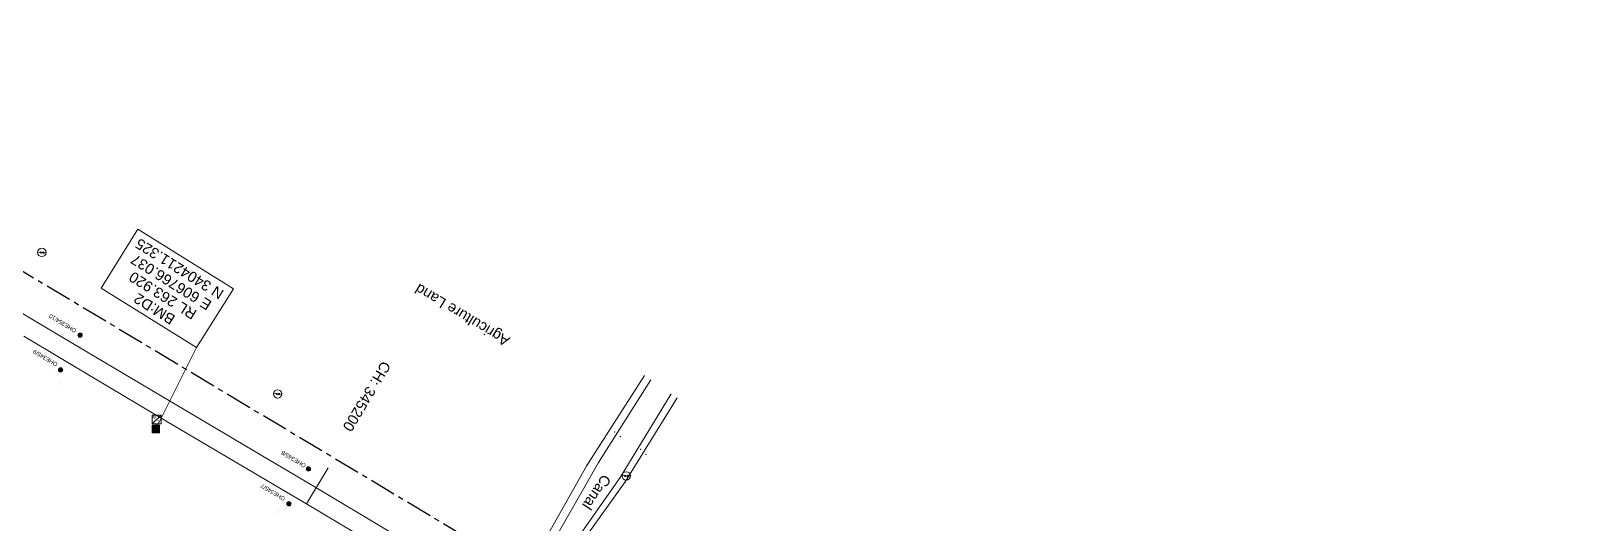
# Model space of a CAD drawing. Header units: metres. Extents: x 593168 to 611286, y 3401475 to 3412398.
# Drawn here: x 606736.3 to 607103.8, y 3404188.9 to 3404306.1 of the extents above; entities that cross this region are included whole.
import ezdxf
from ezdxf.enums import TextEntityAlignment as Align

# ---------------------------------------------------------------- set-up
doc = ezdxf.new("R2010")
doc.units = ezdxf.units.M
doc.header["$MEASUREMENT"] = 0
doc.linetypes.add('CENTER', pattern=[2, 1.25, -0.25, 0.25, -0.25])
for name, color, linetype, lineweight in [('Bench_Mark', 7, 'Continuous', 0), ('CANAL BOTTOM', 5, 'Continuous', 0), ('CANAL TOP', 5, 'Continuous', 0), ('Electric Pole', 251, 'Continuous', 0), ('Existing IR Chainage', 7, 'Continuous', 0), ('Existing IR Track', 143, 'Continuous', 0), ('OHE MAST', 8, 'Continuous', 0), ('OHE MAST TEXT', 8, 'Continuous', 0), ('Side Details', 251, 'Continuous', 0), ('TOPOSTYLEREMARK', 251, 'Continuous', 0), ('WL', 7, 'Continuous', 0)]:
    doc.layers.add(name, color=color, linetype=linetype, lineweight=lineweight)
doc.layers.add('Existing Railway Boundary', color=7, linetype='CENTER')
doc.styles.add('CUT-FILL', font='cut-fill.shx', dxfattribs={"height": 2})
doc.styles.get("Standard").update_dxf_attribs({"font": 'arial_0.ttf'})
doc.styles.add('Style-Arial', font='arial_0.ttf')

# ---------------------------------------------------------------- blocks, each defined once
blk = doc.blocks.new('EP')
blk.add_hatch(color=8).paths.add_polyline_path([(-0.21, -0.05), (-0.21, 0.16), (-0.93, -0.01), (-0.31, 0.07), (-0.31, -0.19), (0.31, 0), (0.31, -0.24), (0.94, -0.01), (0.41, -0.1), (0.43, 0.15)])
at = {"color": 8}
for p, q in [((-0.93, -0.01), (-0.21, 0.16)), ((-0.31, 0.07), (-0.93, -0.01)), ((-0.31, -0.19), (-0.31, 0.07)), ((0.31, 0), (-0.31, -0.19)), ((-0.21, 0.16), (-0.21, -0.05)), ((-0.21, -0.05), (0.43, 0.15)), ((0.31, -0.24), (0.31, 0)), ((0.43, 0.15), (0.41, -0.1)), ((0.94, -0.01), (0.31, -0.24)), ((0.41, -0.1), (0.94, -0.01))]:
    blk.add_line(p, q, dxfattribs=at)
blk.add_circle((0, 0), 1, dxfattribs=at)
blk = doc.blocks.new('WL')
at = {"layer": 'WL'}
for p, q in [((1.07, 3.42), (-1.06, 3.42)), ((-1.06, 3.42), (-1.06, 1.29)), ((-1.06, 1.29), (1.07, 1.29)), ((0, 1.29), (0, 0)), ((1.07, 1.29), (1.07, 3.42))]:
    blk.add_line(p, q, dxfattribs=at)
blk.add_lwpolyline([(-1.06, 1.29), (1.07, 3.42)], dxfattribs=at)
at = {"layer": 'WL', "style": 'CUT-FILL'}
for s, p in [('W', (-0.08, 3.25)), ('L', (0.61, 2.26))]:
    blk.add_text(s, height=0.739, rotation=180, dxfattribs=at).set_placement(p)
blk = doc.blocks.new('BM')
blk.add_hatch(color=256).paths.add_polyline_path([(-0.88, 0.88), (-0.88, -0.88), (0.88, -0.88), (0.88, 0.88)])
for p, q in [((0.88, 0.88), (-0.88, 0.88)), ((-0.88, 0.88), (-0.88, -0.88)), ((0.88, -0.88), (0.88, 0.88)), ((-0.88, -0.88), (0.88, -0.88))]:
    blk.add_line(p, q)
blk = doc.blocks.new('OHE MAST')
h = blk.add_hatch(color=256)
h.dxf.hatch_style = 1
edge = h.paths.add_edge_path()
edge.add_arc((0, 0), 0.514, 0, 360)
at = {"const_width": 0.01}
for points in [[(1.5, 3.5), (1.5, 2), (-1.5, 2), (-1.5, 3.5)], [(0, 2), (0, 0)]]:
    blk.add_lwpolyline(points, dxfattribs=at)
blk.add_circle((0, 0), 0.514)

msp = doc.modelspace()

# ---------------------------------------------------------------- linework, layer by layer
at = {"layer": 'CANAL BOTTOM'}
for points in [[(606853.0886, 3404171.1836, 262.7101), (606871.3907, 3404203.3464, 262.4432), (606883.8477, 3404223.0271, 262.4676)], [(606855.6864, 3404170.035, 262.6491), (606876.5534, 3404199.7779, 262.5462), (606888.7017, 3404219.6741, 262.4959)]]:
    msp.add_polyline3d(points, dxfattribs=at)
for p in [(606876.5959, 3404209.5365, 262.5108), (606881.3909, 3404206.5195, 262.4938), (606871.391, 3404203.346, 262.443), (606876.553, 3404199.778, 262.546)]:
    msp.add_point(p, dxfattribs=at)
at = {"layer": 'CANAL TOP'}
for points in [[(606851.847, 3404172.9638, 263.8038), (606868.5769, 3404202.6731, 263.283), (606882.3429, 3404224.0667, 263.3042)], [(606890.0961, 3404218.7108, 263.3865), (606877.7437, 3404198.7348, 263.4279), (606856.9989, 3404169.8216, 263.8868)]]:
    msp.add_polyline3d(points, dxfattribs=at)
for p in [(606875.2499, 3404210.6295, 263.3448), (606868.577, 3404202.673, 263.283), (606882.7079, 3404205.2785, 263.3908), (606877.744, 3404198.735, 263.428)]:
    msp.add_point(p, dxfattribs=at)
at = {"layer": 'Existing IR Chainage', "color": 7, "linetype": 'Continuous', "lineweight": 13, "flags": 128}
msp.add_lwpolyline([(606807.0409, 3404202.0908), (606801.9067, 3404193.5095)], dxfattribs=at)
at = {"layer": 'Existing IR Track', "flags": 128}
for points in [[(607118.6892, 3404009.3827), (607101.8229, 3404019.4901), (607085.0603, 3404029.5353), (607070.19, 3404038.4603), (607055.3849, 3404047.3463), (607038.4479, 3404057.235), (607022.6227, 3404066.7002), (606990.3534, 3404086.0148), (606973.8707, 3404095.8774), (606956.3731, 3404106.3499), (606938.8611, 3404116.831), (606921.9173, 3404126.9614), (606904.9677, 3404137.0952), (606888.5907, 3404146.8965), (606872.2342, 3404156.6856), (606855.5826, 3404166.6495), (606838.9525, 3404176.6006), (606821.3431, 3404187.1261), (606803.7179, 3404197.6609), (606787.2278, 3404207.3984), (606753.9053, 3404227.1412), (606752.13, 3404228.1964), (606737.111, 3404237.1766), (606720.2724, 3404247.2487)], [(607116.489, 3404005.5292), (607099.5371, 3404015.6676), (607082.8452, 3404025.6502), (607067.8825, 3404034.6019), (607053.0219, 3404043.4921), (607035.9053, 3404053.5085), (607020.3138, 3404062.8394), (607004.4934, 3404072.3073), (606988.0495, 3404082.1581), (606971.619, 3404091.9911), (606954.0687, 3404102.4935), (606936.5233, 3404112.993), (606919.6089, 3404123.0997), (606902.6378, 3404133.2402), (606886.2811, 3404143.0319), (606869.9437, 3404152.812), (606853.2714, 3404162.7824), (606836.3412, 3404172.907), (606819.0343, 3404183.2619), (606801.3124, 3404193.865), (606784.9115, 3404203.5261), (606768.6531, 3404213.1032), (606751.6097, 3404223.2928), (606734.6216, 3404233.4494)]]:
    msp.add_lwpolyline(points, dxfattribs=at)
at = {"layer": 'Existing Railway Boundary', "ltscale": 5}
msp.add_lwpolyline([(607300.9292, 3403917.3459), (607255.7513, 3403939.5871), (607149.7997, 3404000.993), (607063.3879, 3404051.7853), (607026.1732, 3404073.9067), (606934.104, 3404128.8287), (606867.4164, 3404173.4685), (606866.4237, 3404173.8929), (606865.6608, 3404175.156), (606865.2849, 3404174.9186), (606864.8437, 3404174.9168), (606864.0786, 3404175.4747), (606848.438, 3404180.3848), (606638.9131, 3404306.0748)], dxfattribs=at)
at = {"layer": 'TOPOSTYLEREMARK'}
msp.add_line((606766.037, 3404211.325, -0.1), (606775.7388, 3404230.685, -0.1), dxfattribs=at)
at = {"layer": 'TOPOSTYLEREMARK', "linetype": 'Continuous', "elevation": -0.1}
msp.add_lwpolyline([(606784.4869, 3404244.6849), (606775.7388, 3404230.685), (606753.0232, 3404244.8793), (606761.7714, 3404258.8792)], close=True, dxfattribs=at)

# ---------------------------------------------------------------- block references
at = {"layer": 'Bench_Mark'}
msp.add_blockref('BM', (606766.037, 3404211.325, 264.024), dxfattribs=at)
at = {"layer": 'Electric Pole', "xscale": 0.9997078269144579, "yscale": 0.9997078269144579, "zscale": 0.9997078269144579}
for p in [(606738.9226, 3404253.3428, 265.5763), (606795.033, 3404219.6715, 267.5487), (606877.9794, 3404200.1489, 265.9472)]:
    msp.add_blockref('EP', p, dxfattribs=at)
at = {"layer": 'OHE MAST', "rotation": 149.0208306544456}
for p in [(606748.0019, 3404233.6746), (606743.3666, 3404225.3947), (606802.342, 3404201.8079), (606797.7067, 3404193.528)]:
    msp.add_blockref('OHE MAST', p, dxfattribs=at)
at = {"layer": 'WL', "xscale": 0.9997078269144579, "yscale": 0.9997078269144579, "zscale": 0.9997078269144579}
msp.add_blockref('WL', (606766.2292, 3404211.2292, 266.7909), dxfattribs=at)

# ---------------------------------------------------------------- texts
at = {"layer": 'CANAL BOTTOM'}
msp.add_text('Canal', height=2.5, rotation=235.845924, dxfattribs=at).set_placement((606872.4822, 3404200.738, 156.3491))
at = {"layer": 'Existing IR Chainage', "color": 7, "lineweight": 0, "insert": (606811.4601, 3404211.1), "char_height": 2.5, "attachment_point": 6, "rotation": 239.107636, "line_spacing_factor": 0.60036, "style": 'Style-Arial'}
msp.add_mtext('CH: 345200', dxfattribs=at)
at = {"layer": 'OHE MAST TEXT'}
for s, p in [('OHE354/10', (606747.2499, 3404235.0226, 267.42)), ('OHE345/9', (606742.8048, 3404226.9715, 267.573)), ('OHE345/8', (606801.864, 3404202.8845, 267.69)), ('OHE345/7', (606796.962, 3404194.991, 267.843))]:
    msp.add_text(s, height=1, rotation=149, dxfattribs=at).set_placement(p)
at = {"layer": 'Side Details'}
msp.add_text('Agriculture Land', height=2.5, rotation=149, dxfattribs=at).set_placement((606850.4891, 3404232.9604, 156.3202))
at = {"layer": 'TOPOSTYLEREMARK'}
for s, p in [('N 3404211.325', (606771.6674, 3404249.4428, -0.1)), ('E 606766.037', (606769.6802, 3404246.2626, -0.1)), ('RL 263.920', (606767.693, 3404243.0824, -0.1)), ('BM:D2', (606765.7058, 3404239.9023, -0.1))]:
    msp.add_text(s, height=2.5, rotation=148, dxfattribs=at).set_placement(p, align=Align.MIDDLE_CENTER)

doc.saveas('drawing.dxf')
